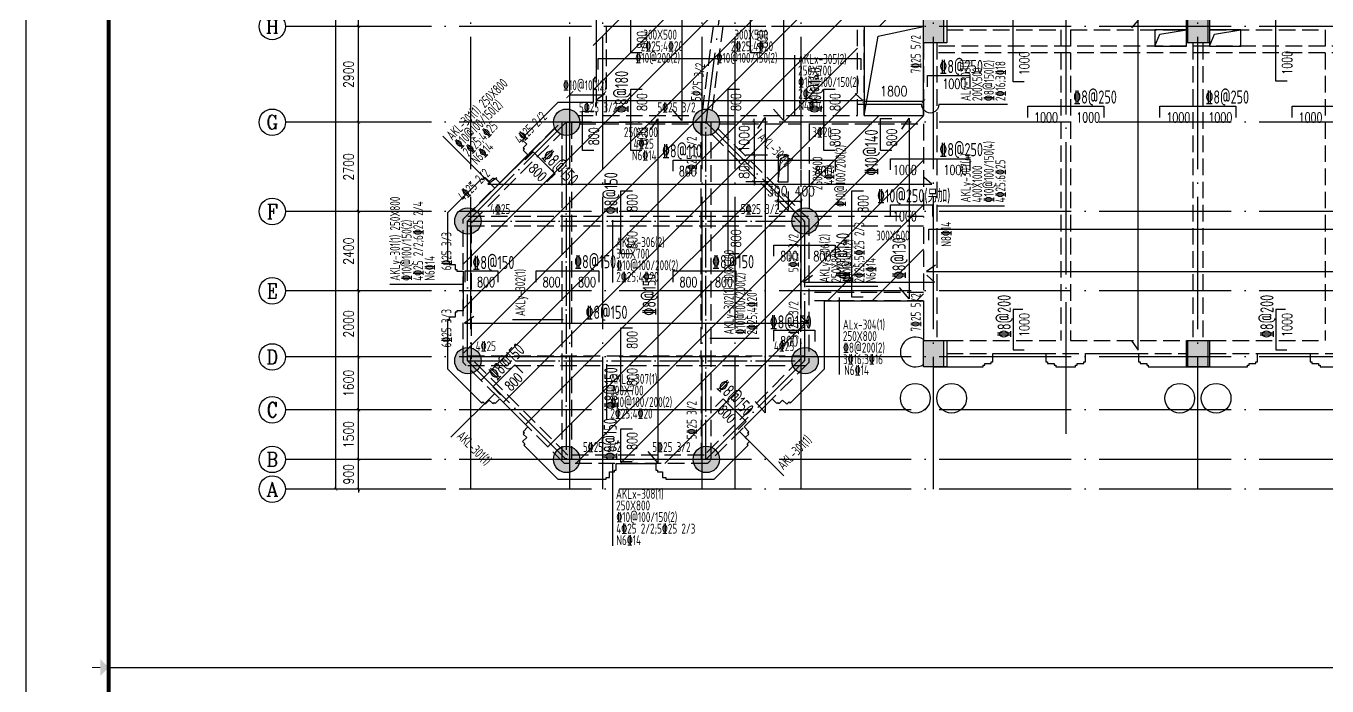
# Model space of a CAD drawing. Header units: millimetres. Extents: x 2998490 to 15040601, y 444546 to 7822218.
# Drawn here: x 14124817 to 14164175, y 7611355 to 7631320 of the extents above; entities that cross this region are included whole.
import ezdxf
from ezdxf.enums import TextEntityAlignment as Align

# ---------------------------------------------------------------- set-up
doc = ezdxf.new("R2010")
doc.units = ezdxf.units.MM
doc.header["$LTSCALE"] = 2000
doc.linetypes.add('DASH', pattern=[0.35, 0.25, -0.1])
doc.linetypes.add('DOTE', pattern=[2.42, 2, -0.2, 0.02, -0.2])
for name, color, linetype in [('3-AXIS', 3, 'Continuous'), ('3-AXIS_TEXT', 7, 'Continuous'), ('3-ban', 84, 'Continuous'), ('3-ban-hatch', 9, 'Continuous'), ('3-ban-rein', 1, 'Continuous'), ('3-ban-TEXT', 7, 'Continuous'), ('3-column-DOWN', 232, 'Continuous'), ('3-COLUMN-UP', 2, 'Continuous'), ('3-dote', 43, 'DOTE'), ('3-HATCH', 8, 'Continuous'), ('3-liang-rein-X', 54, 'Continuous'), ('3-liang-rein-Y', 130, 'Continuous'), ('3-liang-R截面-X', 50, 'Continuous'), ('3-liang-R截面-Y', 70, 'Continuous'), ('3-liang-s-1', 44, 'Continuous'), ('3-liang-xu', 120, 'DASH'), ('3-装饰线脚', 7, 'Continuous'), ('AXIS', 3, 'Continuous'), ('AXIS_TEXT', 7, 'Continuous'), ('DOTE', 9, 'DOTE'), ('图框', 7, 'Continuous')]:
    doc.layers.add(name, color=color, linetype=linetype)
doc.styles.add('_TCH_AXIS', font='COMPLEX', dxfattribs={"bigfont": 'GBCBIG'})
doc.styles.add('COMPLEX', font='COMPLEX')
doc.styles.add('DIM_FONT', font='SIMPLEX', dxfattribs={"width": 0.8, "bigfont": 'HZTXT'})
doc.styles.add('TJ1', font='tj-romans1.shx', dxfattribs={"width": 0.8, "bigfont": 'tj-hztxt1.shx'})
doc.styles.add('TSSD_Rein', font='Tssdeng.shx', dxfattribs={"width": 0.7, "bigfont": 'hztxt.shx'})
doc.dimstyles.new('DIMN100', dxfattribs={"dimtxt": 300, "dimasz": 100, "dimexe": 250, "dimexo": 300, "dimgap": 150, "dimtad": 1, "dimdec": 0, "dimzin": 0, "dimdsep": 46, "dimtxsty": 'DIM_FONT', "dimblk": 'ARCHTICK', "dimcen": 0.09, "dimclrt": 7, "dimazin": 2, "dimtfac": 1, "dimtdec": 0, "dimtix": 1, "dimtmove": 2, "dimatfit": 3, "dimldrblk": 'ARCHTICK', "dimfxl": 0, "dimtolj": 1, "dimtzin": 0, "dimarcsym": 0})

# ---------------------------------------------------------------- blocks, each defined once
blk = doc.blocks.new('TJAD_TK_A0')
at = {"layer": '图框'}
blk.add_line((973, -441.7), (973, 399.3), dxfattribs=at)
at = {"layer": '图框', "const_width": 1.2}
blk.add_lwpolyline([(2152, -431.7), (2152, 389.3), (998, 389.3), (998, -431.7)], close=True, dxfattribs=at)
at = {"layer": '图框', "const_width": 0.3}
blk.add_lwpolyline([(995.5, -21.2), (993, -21.2)], dxfattribs=at)
at = {"layer": '图框'}
blk.add_solid([(995.5, -23.7), (995.5, -18.7), (998, -21.2)], dxfattribs=at)
blk = doc.blocks.new('_ArchTick')
at = {"color": 0, "linetype": 'ByBlock', "const_width": 0.15}
blk.add_lwpolyline([(-0.5, -0.5), (0.5, 0.5)], dxfattribs=at)
blk = doc.blocks.new('*D428')
at = {"layer": 'AXIS', "color": 0, "lineweight": -2}
for p, q in [((14136576, 7618209), (14134625, 7618209)), ((14134875, 7618209), (14134875, 7618309)), ((14134875, 7617309), (14134875, 7618209)), ((14136576, 7617309), (14134625, 7617309)), ((14134875, 7617309), (14134875, 7617209))]:
    blk.add_line(p, q, dxfattribs=at)
at = {"layer": 'Defpoints', "color": 0}
for p in [(14134875, 7618209), (14136876, 7618209), (14136876, 7617309)]:
    blk.add_point(p, dxfattribs=at)
at = {"layer": 'AXIS', "color": 0, "lineweight": -2, "xscale": 100, "yscale": 100, "zscale": 100}
for p, rotation in [((14134875, 7618209), 270), ((14134875, 7617309), 90)]:
    blk.add_blockref('_ArchTick', p, dxfattribs=dict(at, rotation=rotation))
at = {"layer": 'AXIS', "color": 7, "insert": (14134575, 7617759), "char_height": 300, "attachment_point": 5, "rotation": 90, "style": 'DIM_FONT'}
blk.add_mtext('\\A1;900', dxfattribs=at)
blk = doc.blocks.new('*D429')
at = {"layer": 'AXIS', "color": 0, "lineweight": -2}
for p, q in [((14136576, 7619709), (14134625, 7619709)), ((14134875, 7618209), (14134875, 7619709)), ((14136576, 7618209), (14134625, 7618209))]:
    blk.add_line(p, q, dxfattribs=at)
at = {"layer": 'Defpoints', "color": 0}
for p in [(14134875, 7619709), (14136876, 7619709), (14136876, 7618209)]:
    blk.add_point(p, dxfattribs=at)
at = {"layer": 'AXIS', "color": 0, "lineweight": -2, "xscale": 100, "yscale": 100, "zscale": 100}
for p, rotation in [((14134875, 7619709), 90), ((14134875, 7618209), 270)]:
    blk.add_blockref('_ArchTick', p, dxfattribs=dict(at, rotation=rotation))
at = {"layer": 'AXIS', "color": 7, "insert": (14134575, 7618959), "char_height": 300, "attachment_point": 5, "rotation": 90, "style": 'DIM_FONT'}
blk.add_mtext('\\A1;1500', dxfattribs=at)
blk = doc.blocks.new('*D430')
at = {"layer": 'AXIS', "color": 0, "lineweight": -2}
for p, q in [((14136576, 7621309), (14134625, 7621309)), ((14134875, 7619709), (14134875, 7621309)), ((14136576, 7619709), (14134625, 7619709))]:
    blk.add_line(p, q, dxfattribs=at)
at = {"layer": 'Defpoints', "color": 0}
for p in [(14134875, 7621309), (14136876, 7621309), (14136876, 7619709)]:
    blk.add_point(p, dxfattribs=at)
at = {"layer": 'AXIS', "color": 0, "lineweight": -2, "xscale": 100, "yscale": 100, "zscale": 100}
for p, rotation in [((14134875, 7621309), 90), ((14134875, 7619709), 270)]:
    blk.add_blockref('_ArchTick', p, dxfattribs=dict(at, rotation=rotation))
at = {"layer": 'AXIS', "color": 7, "insert": (14134575, 7620509), "char_height": 300, "attachment_point": 5, "rotation": 90, "style": 'DIM_FONT'}
blk.add_mtext('\\A1;1600', dxfattribs=at)
blk = doc.blocks.new('*D431')
at = {"layer": 'AXIS', "color": 0, "lineweight": -2}
for p, q in [((14136576, 7623309), (14134625, 7623309)), ((14134875, 7621309), (14134875, 7623309)), ((14136576, 7621309), (14134625, 7621309))]:
    blk.add_line(p, q, dxfattribs=at)
at = {"layer": 'Defpoints', "color": 0}
for p in [(14134875, 7623309), (14136876, 7623309), (14136876, 7621309)]:
    blk.add_point(p, dxfattribs=at)
at = {"layer": 'AXIS', "color": 0, "lineweight": -2, "xscale": 100, "yscale": 100, "zscale": 100}
for p, rotation in [((14134875, 7623309), 90), ((14134875, 7621309), 270)]:
    blk.add_blockref('_ArchTick', p, dxfattribs=dict(at, rotation=rotation))
at = {"layer": 'AXIS', "color": 7, "insert": (14134575, 7622309), "char_height": 300, "attachment_point": 5, "rotation": 90, "style": 'DIM_FONT'}
blk.add_mtext('\\A1;2000', dxfattribs=at)
blk = doc.blocks.new('*D432')
at = {"layer": 'AXIS', "color": 0, "lineweight": -2}
for p, q in [((14136576, 7625709), (14134625, 7625709)), ((14134875, 7623309), (14134875, 7625709)), ((14136576, 7623309), (14134625, 7623309))]:
    blk.add_line(p, q, dxfattribs=at)
at = {"layer": 'Defpoints', "color": 0}
for p in [(14134875, 7625709), (14136876, 7625709), (14136876, 7623309)]:
    blk.add_point(p, dxfattribs=at)
at = {"layer": 'AXIS', "color": 0, "lineweight": -2, "xscale": 100, "yscale": 100, "zscale": 100}
for p, rotation in [((14134875, 7625709), 90), ((14134875, 7623309), 270)]:
    blk.add_blockref('_ArchTick', p, dxfattribs=dict(at, rotation=rotation))
at = {"layer": 'AXIS', "color": 7, "insert": (14134575, 7624509), "char_height": 300, "attachment_point": 5, "rotation": 90, "style": 'DIM_FONT'}
blk.add_mtext('\\A1;2400', dxfattribs=at)
blk = doc.blocks.new('*D433')
at = {"layer": 'AXIS', "color": 0, "lineweight": -2}
for p, q in [((14136576, 7628409), (14134625, 7628409)), ((14134875, 7625709), (14134875, 7628409)), ((14136576, 7625709), (14134625, 7625709))]:
    blk.add_line(p, q, dxfattribs=at)
at = {"layer": 'Defpoints', "color": 0}
for p in [(14134875, 7628409), (14136876, 7628409), (14136876, 7625709)]:
    blk.add_point(p, dxfattribs=at)
at = {"layer": 'AXIS', "color": 0, "lineweight": -2, "xscale": 100, "yscale": 100, "zscale": 100}
for p, rotation in [((14134875, 7628409), 90), ((14134875, 7625709), 270)]:
    blk.add_blockref('_ArchTick', p, dxfattribs=dict(at, rotation=rotation))
at = {"layer": 'AXIS', "color": 7, "insert": (14134575, 7627059), "char_height": 300, "attachment_point": 5, "rotation": 90, "style": 'DIM_FONT'}
blk.add_mtext('\\A1;2700', dxfattribs=at)
blk = doc.blocks.new('*D434')
at = {"layer": 'AXIS', "color": 0, "lineweight": -2}
for p, q in [((14136576, 7631309), (14134625, 7631309)), ((14134875, 7628409), (14134875, 7631309)), ((14136576, 7628409), (14134625, 7628409))]:
    blk.add_line(p, q, dxfattribs=at)
at = {"layer": 'Defpoints', "color": 0}
for p in [(14134875, 7631309), (14136876, 7631309), (14136876, 7628409)]:
    blk.add_point(p, dxfattribs=at)
at = {"layer": 'AXIS', "color": 0, "lineweight": -2, "xscale": 100, "yscale": 100, "zscale": 100}
for p, rotation in [((14134875, 7631309), 90), ((14134875, 7628409), 270)]:
    blk.add_blockref('_ArchTick', p, dxfattribs=dict(at, rotation=rotation))
at = {"layer": 'AXIS', "color": 7, "insert": (14134575, 7629859), "char_height": 300, "attachment_point": 5, "rotation": 90, "style": 'DIM_FONT'}
blk.add_mtext('\\A1;2900', dxfattribs=at)
blk = doc.blocks.new('*D435')
at = {"layer": 'AXIS', "color": 0, "lineweight": -2}
for p, q in [((14136576, 7635309), (14134625, 7635309)), ((14134875, 7631309), (14134875, 7635309)), ((14136576, 7631309), (14134625, 7631309))]:
    blk.add_line(p, q, dxfattribs=at)
at = {"layer": 'Defpoints', "color": 0}
for p in [(14134875, 7635309), (14136876, 7635309), (14136876, 7631309)]:
    blk.add_point(p, dxfattribs=at)
at = {"layer": 'AXIS', "color": 0, "lineweight": -2, "xscale": 100, "yscale": 100, "zscale": 100}
for p, rotation in [((14134875, 7635309), 90), ((14134875, 7631309), 270)]:
    blk.add_blockref('_ArchTick', p, dxfattribs=dict(at, rotation=rotation))
at = {"layer": 'AXIS', "color": 7, "insert": (14134575, 7633309), "char_height": 300, "attachment_point": 5, "rotation": 90, "style": 'DIM_FONT'}
blk.add_mtext('\\A1;4000', dxfattribs=at)
blk = doc.blocks.new('*D436')
at = {"layer": 'AXIS', "color": 0, "lineweight": -2}
for p, q in [((14137488, 7645309), (14133937, 7645309)), ((14134187, 7617309), (14134187, 7645309)), ((14137488, 7617309), (14133937, 7617309))]:
    blk.add_line(p, q, dxfattribs=at)
at = {"layer": 'Defpoints', "color": 0}
for p in [(14134187, 7645309), (14137788, 7645309), (14137788, 7617309)]:
    blk.add_point(p, dxfattribs=at)
at = {"layer": 'AXIS', "color": 0, "lineweight": -2, "xscale": 100, "yscale": 100, "zscale": 100}
for p, rotation in [((14134187, 7645309), 90), ((14134187, 7617309), 270)]:
    blk.add_blockref('_ArchTick', p, dxfattribs=dict(at, rotation=rotation))
at = {"layer": 'AXIS', "color": 7, "insert": (14133887, 7633306), "char_height": 300, "attachment_point": 5, "rotation": 90, "style": 'DIM_FONT'}
blk.add_mtext('\\A1;28000', dxfattribs=at)
blk = doc.blocks.new('_AXISO')
blk.add_circle((0, 0), 0.5)
at = {"layer": '3-AXIS_TEXT', "style": 'COMPLEX', "width": 1.041667}
blk.add_attdef('A', text='', height=0.56, dxfattribs=at).set_placement((-0.25, -0.28), (0.25, -0.28), align=Align.FIT)
blk = doc.blocks.new('*D993')
at = {"layer": '3-ban', "color": 0, "lineweight": -2}
for p, q in [((14147570, 7626022), (14147470, 7626022)), ((14147570, 7626309), (14147570, 7625772)), ((14147570, 7626022), (14147870, 7626022)), ((14147870, 7626309), (14147870, 7625772)), ((14147870, 7626022), (14147970, 7626022))]:
    blk.add_line(p, q, dxfattribs=at)
at = {"layer": 'Defpoints', "color": 0}
for p in [(14147570, 7626609), (14147870, 7626609), (14147870, 7626022)]:
    blk.add_point(p, dxfattribs=at)
at = {"layer": '3-ban', "color": 0, "lineweight": -2, "xscale": 100, "yscale": 100, "zscale": 100}
blk.add_blockref('_ArchTick', (14147570, 7626022), dxfattribs=at)
at = {"layer": '3-ban', "color": 0, "lineweight": -2, "xscale": 100, "yscale": 100, "zscale": 100, "rotation": 180}
blk.add_blockref('_ArchTick', (14147870, 7626022), dxfattribs=at)
at = {"layer": '3-ban', "color": 7, "insert": (14147544, 7626322), "char_height": 300, "attachment_point": 5, "style": 'DIM_FONT'}
blk.add_mtext('\\A1;300', dxfattribs=at)
blk = doc.blocks.new('*D994')
at = {"layer": '3-ban', "color": 0, "lineweight": -2}
for p, q in [((14147870, 7626309), (14147870, 7625772)), ((14147870, 7626022), (14148270, 7626022)), ((14148270, 7626104), (14148270, 7625772))]:
    blk.add_line(p, q, dxfattribs=at)
at = {"layer": 'Defpoints', "color": 0}
for p in [(14147870, 7626609), (14148270, 7626404), (14148270, 7626022)]:
    blk.add_point(p, dxfattribs=at)
at = {"layer": '3-ban', "color": 0, "lineweight": -2, "xscale": 100, "yscale": 100, "zscale": 100, "rotation": 180}
blk.add_blockref('_ArchTick', (14147870, 7626022), dxfattribs=at)
at = {"layer": '3-ban', "color": 0, "lineweight": -2, "xscale": 100, "yscale": 100, "zscale": 100}
blk.add_blockref('_ArchTick', (14148270, 7626022), dxfattribs=at)
at = {"layer": '3-ban', "color": 7, "insert": (14148375, 7626322), "char_height": 300, "attachment_point": 5, "style": 'DIM_FONT'}
blk.add_mtext('\\A1;400', dxfattribs=at)
blk = doc.blocks.new('*D995')
at = {"layer": '3-ban', "color": 0, "lineweight": -2}
for p, q in [((14147247, 7628409), (14146593, 7628409)), ((14146843, 7628409), (14146843, 7628509)), ((14146843, 7628409), (14146843, 7627409)), ((14147247, 7627409), (14146593, 7627409)), ((14146843, 7627409), (14146843, 7627309))]:
    blk.add_line(p, q, dxfattribs=at)
at = {"layer": 'Defpoints', "color": 0}
for p in [(14147547, 7628409), (14146843, 7627409), (14147547, 7627409)]:
    blk.add_point(p, dxfattribs=at)
at = {"layer": '3-ban', "color": 0, "lineweight": -2, "xscale": 100, "yscale": 100, "zscale": 100}
for p, rotation in [((14146843, 7628409), 270), ((14146843, 7627409), 90)]:
    blk.add_blockref('_ArchTick', p, dxfattribs=dict(at, rotation=rotation))
at = {"layer": '3-ban', "color": 7, "insert": (14146543, 7627909), "char_height": 300, "attachment_point": 5, "rotation": 90, "style": 'DIM_FONT'}
blk.add_mtext('\\A1;1000', dxfattribs=at)
blk = doc.blocks.new('*D996')
at = {"layer": '3-ban', "color": 0, "lineweight": -2}
for p, q in [((14147247, 7627409), (14146593, 7627409)), ((14146843, 7627409), (14146843, 7627509)), ((14146843, 7627409), (14146843, 7626609)), ((14147270, 7626609), (14146593, 7626609)), ((14146843, 7626609), (14146843, 7626509))]:
    blk.add_line(p, q, dxfattribs=at)
at = {"layer": 'Defpoints', "color": 0}
for p in [(14147547, 7627409), (14146843, 7626609), (14147570, 7626609)]:
    blk.add_point(p, dxfattribs=at)
at = {"layer": '3-ban', "color": 0, "lineweight": -2, "xscale": 100, "yscale": 100, "zscale": 100}
for p, rotation in [((14146843, 7627409), 270), ((14146843, 7626609), 90)]:
    blk.add_blockref('_ArchTick', p, dxfattribs=dict(at, rotation=rotation))
at = {"layer": '3-ban', "color": 7, "insert": (14146543, 7627009), "char_height": 300, "attachment_point": 5, "rotation": 90, "style": 'DIM_FONT'}
blk.add_mtext('\\A1;800', dxfattribs=at)
blk = doc.blocks.new('*D1070')
at = {"layer": '3-liang-rein-X', "color": 0, "lineweight": -2}
for p, q in [((14141270, 7629220), (14141270, 7629743)), ((14142270, 7629220), (14142270, 7629743)), ((14141270, 7629243), (14142270, 7629243))]:
    blk.add_line(p, q, dxfattribs=at)
at = {"layer": 'Defpoints', "color": 0}
for p in [(14142270, 7629243), (14141270, 7628620), (14142270, 7628620)]:
    blk.add_point(p, dxfattribs=at)
at = {"layer": '3-liang-rein-X', "color": 0, "lineweight": -2, "xscale": 200, "yscale": 200, "zscale": 200, "rotation": 180}
blk.add_blockref('_ArchTick', (14141270, 7629243), dxfattribs=at)
at = {"layer": '3-liang-rein-X', "color": 0, "lineweight": -2, "xscale": 200, "yscale": 200, "zscale": 200}
blk.add_blockref('_ArchTick', (14142270, 7629243), dxfattribs=at)
blk = doc.blocks.new('*D1663')
at = {"layer": '3-ban', "color": 0, "lineweight": -2}
for p, q in [((14150170, 7629307), (14150170, 7628798)), ((14151970, 7629307), (14151970, 7628798)), ((14150170, 7629048), (14151970, 7629048))]:
    blk.add_line(p, q, dxfattribs=at)
at = {"layer": 'Defpoints', "color": 0}
for p in [(14150170, 7629607), (14151970, 7629607), (14151970, 7629048)]:
    blk.add_point(p, dxfattribs=at)
at = {"layer": '3-ban', "color": 0, "lineweight": -2, "xscale": 100, "yscale": 100, "zscale": 100, "rotation": 180}
blk.add_blockref('_ArchTick', (14150170, 7629048), dxfattribs=at)
at = {"layer": '3-ban', "color": 0, "lineweight": -2, "xscale": 100, "yscale": 100, "zscale": 100}
blk.add_blockref('_ArchTick', (14151970, 7629048), dxfattribs=at)
at = {"layer": '3-ban', "color": 7, "insert": (14151070, 7629348), "char_height": 300, "attachment_point": 5, "style": 'DIM_FONT'}
blk.add_mtext('\\A1;1800', dxfattribs=at)

msp = doc.modelspace()

# ---------------------------------------------------------------- hatches: boundary and pattern name
at = {"layer": '3-ban-hatch'}
h = msp.add_hatch(dxfattribs=at)
h.set_pattern_fill('ANSI31', color=8, scale=300, style=0)
h.set_pattern_definition([(45, (14.5, -44093.3), (-673.51921, 673.51921), [])])
h.paths.add_polyline_path([(14141970.3, 7635008.7), (14141970.3, 7628608.7), (14141381.5, 7628608.7), (14140876.7, 7628304.1), (14138273.2, 7625701.4), (14138044.1, 7625147.3), (14138044.1, 7621468.4), (14138274.4, 7620914.8), (14140876.5, 7618312.8), (14141430.6, 7618083.7), (14145109.9, 7618083.7), (14145663.9, 7618312.9), (14148265.6, 7620914.6), (14148495.3, 7621468.4), (14148495.3, 7623008.7), (14151970.3, 7623008.7), (14151970.3, 7628608.7), (14149970.3, 7628608.7), (14149970.3, 7631306.7), (14151970.3, 7631308.7), (14151970.3, 7631608.7), (14214820.3, 7631608.7), (14214820.3, 7635008.7)])
at = {"layer": '3-HATCH'}
for points in [[(14151970.3, 7631608.7), (14152570.3, 7631608.7), (14152570.3, 7630808.7), (14151970.3, 7630808.7)], [(14159970.3, 7631608.7), (14160570.3, 7631608.7), (14160570.3, 7630808.7), (14159970.3, 7630808.7)], [(14151970.3, 7621808.7), (14152570.3, 7621808.7), (14152570.3, 7621008.7), (14151970.3, 7621008.7)], [(14159970.3, 7621808.7), (14160570.3, 7621808.7), (14160570.3, 7621008.7), (14159970.3, 7621008.7)]]:
    msp.add_hatch(color=256, dxfattribs=at).paths.add_polyline_path(points)
h = msp.add_hatch(color=256, dxfattribs=at)
edge = h.paths.add_edge_path()
edge.add_arc((14141172.6, 7628408.7), 400, 0, 360)
h = msp.add_hatch(color=256, dxfattribs=at)
edge = h.paths.add_edge_path()
edge.add_arc((14145397.5, 7628408.7), 400, 0, 360)
h = msp.add_hatch(color=256, dxfattribs=at)
edge = h.paths.add_edge_path()
edge.add_arc((14138185.1, 7625421.2), 400, 0, 360)
h = msp.add_hatch(color=256, dxfattribs=at)
edge = h.paths.add_edge_path()
edge.add_arc((14148385.1, 7625421.2), 400, 0, 360)
h = msp.add_hatch(color=256, dxfattribs=at)
edge = h.paths.add_edge_path()
edge.add_arc((14138185.1, 7621196.2), 400, 0, 360)
h = msp.add_hatch(color=256, dxfattribs=at)
edge = h.paths.add_edge_path()
edge.add_arc((14148385.1, 7621196.2), 400, 0, 360)
h = msp.add_hatch(color=256, dxfattribs=at)
edge = h.paths.add_edge_path()
edge.add_arc((14141172.6, 7618208.7), 400, 0, 360)
h = msp.add_hatch(color=256, dxfattribs=at)
edge = h.paths.add_edge_path()
edge.add_arc((14145397.5, 7618208.7), 400, 0, 360)

# ---------------------------------------------------------------- linework, layer by layer
at = {"layer": '3-AXIS', "color": 15, "linetype": 'DOTE'}
for p, q in [((14138270.3, 7617308.7), (14138270.3, 7647240.9)), ((14141269.9, 7617308.7), (14141269.9, 7647240.9)), ((14142270.3, 7617308.7), (14142270.3, 7647240.9)), ((14145270.8, 7617308.7), (14145270.8, 7647240.9)), ((14146270.3, 7617308.7), (14146270.3, 7647240.9)), ((14148270.3, 7617308.7), (14148270.3, 7647240.9)), ((14152270.3, 7617308.7), (14152270.3, 7647240.9)), ((14160270.3, 7617308.7), (14160270.3, 7647240.9)), ((14146270.3, 7635308.7), (14145382.3, 7628408.1)), ((14214520.3, 7631308.7), (14134833, 7631308.7)), ((14214520.3, 7628408.7), (14134833, 7628408.7)), ((14214520.3, 7625708.7), (14134833, 7625708.7)), ((14214520.3, 7623308.7), (14134833, 7623308.7)), ((14214520.3, 7621308.7), (14134833, 7621308.7)), ((14214520.3, 7619708.7), (14134833, 7619708.7)), ((14214520.3, 7618208.7), (14134833, 7618208.7)), ((14214520.3, 7617308.7), (14134833, 7617308.7))]:
    msp.add_line(p, q, dxfattribs=at)
at = {"layer": '3-ban-rein'}
for points in [[(14143450.9, 7630508.7), (14143112.9, 7630508.7), (14143112.9, 7635269.1), (14143458.9, 7635269.1)], [(14144439.9, 7634937.1), (14144657.9, 7635262.7), (14144657.9, 7628458.7), (14144360.4, 7628800.8)], [(14147068.5, 7630508.7), (14146730.6, 7630508.7), (14146730.6, 7635269.1), (14147076.6, 7635269.1)], [(14147510.5, 7634937.1), (14147728.5, 7635262.7), (14147728.5, 7628458.7), (14147431, 7628800.8)], [(14155017.8, 7629633), (14154679.8, 7629633), (14154679.8, 7632608.7), (14155025.8, 7632608.7)], [(14162967.8, 7629650.4), (14162629.8, 7629650.4), (14162629.8, 7632608.7), (14162975.8, 7632608.7)], [(14158271.2, 7621784.4), (14158464.6, 7621510.8), (14158464.6, 7631499), (14158261.6, 7631269.6)], [(14142126.5, 7630003.9), (14142126.5, 7630341.9), (14150075.8, 7630341.9), (14150075.8, 7629995.8)], [(14152089.4, 7629481.4), (14152089.4, 7629819.3), (14153370.3, 7629819.3), (14153370.3, 7629473.3)], [(14142332.3, 7629264.5), (14142058.6, 7629071.1), (14150130.7, 7629071.1), (14149901.4, 7629274.2)], [(14143450.9, 7627558.7), (14143112.9, 7627558.7), (14143112.9, 7629408.7), (14143458.9, 7629408.7)], [(14146393.7, 7624431.7), (14146055.7, 7624431.7), (14146055.7, 7629408.7), (14146401.8, 7629408.7)], [(14149291.8, 7627558.7), (14148953.8, 7627558.7), (14148953.8, 7629408.7), (14149299.8, 7629408.7)], [(14141993.2, 7627558.7), (14141655.2, 7627558.7), (14141655.2, 7628740.5), (14142001.3, 7628740.5)], [(14155120.3, 7628556.1), (14155120.3, 7628894), (14157420.3, 7628894), (14157420.3, 7628548)], [(14159120.3, 7628556.1), (14159120.3, 7628894), (14161420.3, 7628894), (14161420.3, 7628548)], [(14163120.3, 7628556.1), (14163120.3, 7628894), (14165420.3, 7628894), (14165420.3, 7628548)], [(14143713.4, 7628183.1), (14143931.4, 7628508.6), (14143931.4, 7618108.7), (14143633.9, 7618450.8)], [(14146959.5, 7628223.4), (14147177.5, 7628549), (14147177.5, 7619617.2), (14146880, 7619959.3)], [(14151006.4, 7627558.7), (14150668.5, 7627558.7), (14150668.5, 7628524.7), (14151014.5, 7628524.7)], [(14151317.7, 7628203.2), (14151535.7, 7628528.8), (14151535.7, 7623071.1), (14151238.2, 7623413.2)], [(14139919.4, 7627272.4), (14140158.3, 7627511.4), (14140821.5, 7626848.3), (14140576.8, 7626603.6)], [(14144390.6, 7626927.2), (14144390.6, 7627265.1), (14149295.3, 7627265.1), (14149295.3, 7626919.1)], [(14150970.3, 7626966), (14150970.3, 7627304), (14153370.3, 7627304), (14153370.3, 7626958)], [(14139060.9, 7626725.8), (14138787.2, 7626532.4), (14152219.6, 7626532.4), (14151990.2, 7626735.5)], [(14143153.9, 7624431.7), (14142815.9, 7624431.7), (14142815.9, 7626331.7), (14143161.9, 7626331.7)], [(14150142.7, 7623121), (14149804.7, 7623121), (14149804.7, 7626331.7), (14150150.8, 7626331.7)], [(14150970.3, 7625569.9), (14150970.3, 7625907.9), (14152238, 7625907.9), (14152238, 7625561.9)], [(14152126.5, 7624840.1), (14152126.5, 7625178.1), (14214717.6, 7625178.1), (14214717.6, 7624832.1)], [(14147445.3, 7624356), (14147445.3, 7624694), (14149295.4, 7624694), (14149295.4, 7624348)], [(14152332.3, 7624083.4), (14152058.6, 7623890), (14214719.7, 7623890), (14214490.4, 7624093.1)], [(14138099.3, 7623575.9), (14138099.3, 7623913.9), (14139094.1, 7623913.9), (14139094.1, 7623567.9)], [(14140250, 7623575.9), (14140250, 7623913.9), (14142150, 7623913.9), (14142150, 7623567.9)], [(14144390.6, 7623575.9), (14144390.6, 7623913.9), (14146290.6, 7623913.9), (14146290.6, 7623567.9)], [(14148609.9, 7623768.9), (14148336.3, 7623575.4), (14152296.9, 7623575.4), (14152067.6, 7623778.5)], [(14138359.8, 7622527.7), (14138086.1, 7622334.3), (14148484.4, 7622334.3), (14148255.1, 7622537.4)], [(14154971.9, 7622746.2), (14154679.8, 7622746.2), (14154679.8, 7621520.2), (14155009.1, 7621520.2)], [(14162921.9, 7622746.2), (14162629.8, 7622746.2), (14162629.8, 7621520.2), (14162959.1, 7621520.2)], [(14143153.9, 7620285.7), (14142815.9, 7620285.7), (14142815.9, 7622185.7), (14143161.9, 7622185.7)], [(14147445.3, 7621782), (14147445.3, 7622120), (14148682.7, 7622120), (14148682.7, 7621774)], [(14139174.5, 7620164.9), (14138935.6, 7620403.9), (14139602.9, 7621071.2), (14139847.6, 7620826.5)], [(14145672.6, 7619807.7), (14145911.6, 7620046.7), (14146603.2, 7619355), (14146358.5, 7619110.4)], [(14143153.9, 7618133.8), (14142815.9, 7618133.8), (14142815.9, 7619133.8), (14143161.9, 7619133.8)]]:
    msp.add_lwpolyline(points, dxfattribs=at)
at = {"layer": '3-column-DOWN'}
for points in [[(14151970.3, 7631608.7), (14152670.3, 7631608.7), (14152670.3, 7630808.7), (14151970.3, 7630808.7)], [(14159920.3, 7631608.7), (14160620.3, 7631608.7), (14160620.3, 7630808.7), (14159920.3, 7630808.7)], [(14151970.3, 7621808.7), (14152670.3, 7621808.7), (14152670.3, 7621008.7), (14151970.3, 7621008.7)], [(14159920.3, 7621808.7), (14160620.3, 7621808.7), (14160620.3, 7621008.7), (14159920.3, 7621008.7)]]:
    msp.add_lwpolyline(points, close=True, dxfattribs=at)
at = {"layer": '3-COLUMN-UP'}
for points in [[(14151970.3, 7631608.7), (14152570.3, 7631608.7), (14152570.3, 7630808.7), (14151970.3, 7630808.7)], [(14159970.3, 7631608.7), (14160570.3, 7631608.7), (14160570.3, 7630808.7), (14159970.3, 7630808.7)], [(14151970.3, 7621808.7), (14152570.3, 7621808.7), (14152570.3, 7621008.7), (14151970.3, 7621008.7)], [(14159970.3, 7621808.7), (14160570.3, 7621808.7), (14160570.3, 7621008.7), (14159970.3, 7621008.7)]]:
    msp.add_lwpolyline(points, close=True, dxfattribs=at)
for centre in [(14141172.6, 7628408.7), (14145397.5, 7628408.7), (14138185.1, 7625421.2), (14148385.1, 7625421.2), (14138185.1, 7621196.2), (14148385.1, 7621196.2), (14141172.6, 7618208.7), (14145397.5, 7618208.7)]:
    msp.add_circle(centre, 400, dxfattribs=at)
at = {"layer": '3-dote'}
msp.add_line((14156270.3, 7647165.1), (14156270.3, 7618983.5), dxfattribs=at)
at = {"layer": '3-liang-R截面-X'}
for p, q in [((14148067.2, 7630441.7), (14148067.2, 7628608.7)), ((14142561.9, 7625450.6), (14142561.9, 7623562.1)), ((14149421, 7623107.4), (14149421, 7620774.6)), ((14142381, 7621085.7), (14142381, 7619424.3)), ((14142561.9, 7618083.7), (14142561.9, 7615590.1))]:
    msp.add_line(p, q, dxfattribs=at)
at = {"layer": '3-liang-R截面-Y'}
for p, q in [((14137422.4, 7627989.4), (14138999.2, 7626412.6)), ((14147074.4, 7628212.2), (14146422.3, 7627560.1)), ((14152384.8, 7625878.1), (14154415.5, 7625878.1)), ((14135820.1, 7623510), (14138050, 7623510)), ((14148404.3, 7623452.2), (14150591.9, 7623452.2)), ((14139534.6, 7622440.1), (14141064.5, 7622440.1)), ((14145505.2, 7621879.6), (14146998.3, 7621879.6)), ((14138996.9, 7620206.8), (14137667.6, 7618877.5)), ((14146409.5, 7619043.9), (14147738.8, 7617714.6))]:
    msp.add_line(p, q, dxfattribs=at)
msp.add_lwpolyline([(14154510.8, 7628945.3), (14152431, 7628945.3, -1), (14151917.4, 7628945.3), (14149984.8, 7628945.3)], format="xyb", dxfattribs=at)
at = {"layer": '3-liang-s-1'}
for points in [[(14142070.3, 7633858.7), (14142070.3, 7629758.7), (14142020.3, 7629758.7), (14142020.3, 7629708.7), (14141970.3, 7629708.7), (14141970.3, 7629008.7)], [(14150170.3, 7628608.7), (14150597.8, 7631014.7), (14151970.3, 7631306.7)], [(14158970.3, 7630708.7), (14159120.3, 7631075.3), (14159920.3, 7631208.7)], [(14160620.3, 7630708.7), (14160770.3, 7631075.3), (14161570.3, 7631208.7)], [(14141970.3, 7629008.7), (14140909.5, 7629008.7), (14139876.4, 7627975.6), (14139911.8, 7627940.2), (14139841.1, 7627869.5), (14139964.8, 7627745.8), (14139858.7, 7627639.7), (14139894.1, 7627604.4), (14139858.7, 7627569), (14140000.2, 7627427.6), (14139151.6, 7626579.1), (14139010.2, 7626720.5), (14138974.9, 7626685.1), (14138939.5, 7626720.5), (14138833.4, 7626614.4), (14138709.7, 7626738.2), (14138639, 7626667.4), (14138603.6, 7626702.8), (14137570.5, 7625669.7), (14137570.5, 7624208.7), (14137620.5, 7624208.7), (14137620.5, 7624108.7), (14137795.5, 7624108.7), (14137795.5, 7623958.7), (14137845.5, 7623958.7), (14137845.5, 7623908.7), (14138045.5, 7623908.7), (14138045.5, 7622708.7), (14137845.5, 7622708.7), (14137845.5, 7622658.7), (14137795.5, 7622658.7), (14137795.5, 7622508.7), (14137620.5, 7622508.7), (14137620.5, 7622408.7), (14137570.5, 7622408.7), (14137570.5, 7620947.7), (14138603.6, 7619914.6), (14138639, 7619949.9), (14138709.7, 7619879.2), (14138833.4, 7620003), (14138939.5, 7619896.9), (14138974.9, 7619932.3), (14139010.2, 7619896.9), (14139151.6, 7620038.3), (14140000.2, 7619189.8), (14139858.7, 7619048.4), (14139894.1, 7619013), (14139858.7, 7618977.7), (14139964.8, 7618871.6), (14139841.1, 7618747.9), (14139911.8, 7618677.1), (14139876.4, 7618641.8), (14140909.5, 7617608.7), (14142370.5, 7617608.7), (14142370.5, 7617658.7), (14142470.5, 7617658.7), (14142470.5, 7617833.7), (14142620.5, 7617833.7), (14142620.5, 7617883.7), (14142670.5, 7617883.7), (14142670.5, 7618083.7), (14143870.5, 7618083.7), (14143870.5, 7617883.7), (14143920.5, 7617883.7), (14143920.5, 7617833.7), (14144070.5, 7617833.7), (14144070.5, 7617658.7), (14144170.5, 7617658.7), (14144170.5, 7617608.7), (14145631.5, 7617608.7), (14146664.6, 7618641.8), (14146629.3, 7618677.1), (14146700, 7618747.9), (14146576.3, 7618871.6), (14146682.3, 7618977.7), (14146647, 7619013), (14146682.3, 7619048.4), (14146540.9, 7619189.8), (14147389.4, 7620038.3), (14147530.8, 7619896.9), (14147566.2, 7619932.3), (14147601.6, 7619896.9), (14147707.6, 7620003), (14147831.4, 7619879.2), (14147902.1, 7619949.9), (14147937.4, 7619914.6), (14148970.5, 7620947.7), (14148970.5, 7623008.7), (14151970.3, 7623008.7), (14151970.3, 7621808.7)], [(14147570.3, 7626608.7), (14147653.6, 7627311), (14147870.3, 7627408.7)], [(14152270.3, 7621008.7), (14153770.3, 7621008.7), (14153770.3, 7621058.7), (14153820.3, 7621058.7), (14153820.3, 7621108.7), (14154020.3, 7621108.7), (14154020.3, 7621158.7), (14154070.3, 7621158.7), (14154070.3, 7621408.7), (14155670.3, 7621408.7), (14155670.3, 7621158.7), (14155720.3, 7621158.7), (14155720.3, 7621108.7), (14155920.3, 7621108.7), (14155920.3, 7621058.7), (14155970.3, 7621058.7), (14155970.3, 7621008.7), (14156570.3, 7621008.7), (14156570.3, 7621058.7), (14156620.3, 7621058.7), (14156620.3, 7621108.7), (14156820.3, 7621108.7), (14156820.3, 7621158.7), (14156870.3, 7621158.7), (14156870.3, 7621408.7), (14158470.3, 7621408.7), (14158470.3, 7621158.7), (14158520.3, 7621158.7), (14158520.3, 7621108.7), (14158720.3, 7621108.4), (14158720.3, 7621058.7), (14158770.3, 7621058.7), (14158770.3, 7621008.7), (14160270.3, 7621008.7)], [(14160270.3, 7621008.7), (14161770.3, 7621008.7), (14161770.3, 7621058.7), (14161820.3, 7621058.7), (14161820.3, 7621108.7), (14162020.3, 7621108.7), (14162020.3, 7621158.7), (14162070.3, 7621158.7), (14162070.3, 7621408.7), (14163670.3, 7621408.7), (14163670.3, 7621158.7), (14163720.3, 7621158.7), (14163720.3, 7621108.7), (14163920.3, 7621108.7), (14163920.3, 7621058.7), (14163970.3, 7621058.7), (14163970.3, 7621008.7), (14164570.3, 7621008.7)]]:
    msp.add_lwpolyline(points, dxfattribs=at)
for points in [[(14150170.3, 7628608.7), (14151970.3, 7628608.7), (14151970.3, 7631308.7), (14150170.3, 7631308.7)], [(14158970.3, 7630708.7), (14159920.3, 7630708.7), (14159920.3, 7631208.7), (14158970.3, 7631208.7)], [(14160620.3, 7630708.7), (14161570.3, 7630708.7), (14161570.3, 7631208.7), (14160620.3, 7631208.7)], [(14147570.3, 7626608.7), (14147870.3, 7626608.7), (14147870.3, 7627408.7), (14147570.3, 7627408.7)]]:
    msp.add_lwpolyline(points, close=True, dxfattribs=at)
at = {"layer": '3-liang-xu'}
for p, q in [((14142070.3, 7635008.7), (14142070.3, 7628608.7)), ((14145602, 7631308.7), (14142270.3, 7631308.7)), ((14142370.3, 7631308.7), (14142370.3, 7628608.7)), ((14145602, 7631308.7), (14145281, 7628795)), ((14145578.5, 7628756.6), (14145904.4, 7631308.7)), ((14149970.3, 7631308.7), (14145904.4, 7631308.7)), ((14149970.3, 7628608.7), (14149970.3, 7631308.7)), ((14151970.3, 7631308.7), (14150170.3, 7631308.7)), ((14150170.3, 7628608.7), (14150170.3, 7631308.7)), ((14152670.3, 7631208.7), (14156120.3, 7631208.7)), ((14156120.3, 7631208.7), (14156120.3, 7621808.7)), ((14156420.3, 7631208.7), (14159920.3, 7631208.7)), ((14156420.3, 7631208.7), (14156420.3, 7621808.7)), ((14160620.3, 7631208.7), (14164120.3, 7631208.7)), ((14164120.3, 7631208.7), (14164120.3, 7621808.7)), ((14151970.3, 7630808.7), (14151970.3, 7628608.7)), ((14152370.3, 7630808.7), (14152370.3, 7621808.7)), ((14214520.3, 7630708.7), (14152370.3, 7630708.7)), ((14160120.3, 7630808.7), (14160120.3, 7621808.7)), ((14160420.3, 7630808.7), (14160420.3, 7621808.7)), ((14214520.3, 7630508.7), (14152370.3, 7630508.7)), ((14141022.6, 7628408.7), (14141022.6, 7618208.7)), ((14141322.6, 7628408.7), (14141322.6, 7618208.7)), ((14141504.2, 7628608.7), (14141970.3, 7628608.7)), ((14141554.7, 7628358.7), (14144985.3, 7628358.7)), ((14142270.3, 7628608.7), (14145036.2, 7628608.7)), ((14145247.5, 7618208.7), (14145246.8, 7628408)), ((14145547.5, 7618208.7), (14145546.8, 7628408.1)), ((14145728.3, 7628608.7), (14149970.3, 7628608.7)), ((14145779.2, 7628358.7), (14148245.3, 7628358.7)), ((14148260.1, 7628358.7), (14148260.1, 7625800)), ((14148495.3, 7628358.7), (14151970.3, 7628358.7)), ((14148510.1, 7628358.7), (14148510.1, 7625800)), ((14150170.3, 7628608.7), (14151970.3, 7628608.7)), ((14151970.3, 7628358.7), (14151970.3, 7625531.7)), ((14138185.1, 7625571.2), (14151970.3, 7625571.2)), ((14138185.1, 7625271.2), (14151970.3, 7625271.2)), ((14151970.3, 7625231.7), (14151970.3, 7623258.7)), ((14151970.3, 7623258.7), (14148495.3, 7623258.7)), ((14151970.3, 7623008.7), (14148495.3, 7623008.7)), ((14151970.3, 7623008.7), (14151970.3, 7621808.7)), ((14152670.3, 7621808.7), (14156120.3, 7621808.7)), ((14156420.3, 7621808.7), (14159920.3, 7621808.7)), ((14160620.3, 7621808.7), (14164120.3, 7621808.7)), ((14138185.1, 7621346.2), (14148385.1, 7621346.2)), ((14152670.3, 7621408.7), (14159920.3, 7621408.7)), ((14160620.3, 7621408.7), (14167920.3, 7621408.7)), ((14138185.1, 7621046.2), (14148385.1, 7621046.2))]:
    msp.add_line(p, q, dxfattribs=at)
for points in [[(14145740.1, 7628228.4), (14148495.5, 7625473), (14148495.5, 7621144.4), (14145434.8, 7618083.7), (14141106.3, 7618083.7), (14138045.5, 7621144.4), (14138045.5, 7625473), (14140801, 7628228.4)], [(14145563.3, 7628051.6), (14148245.5, 7625369.4), (14148245.5, 7621248), (14145331.2, 7618333.7), (14141209.8, 7618333.7), (14138295.5, 7621248), (14138295.5, 7625369.4), (14140977.8, 7628051.6)]]:
    msp.add_lwpolyline(points, dxfattribs=at)
at = {"layer": '3-装饰线脚'}
for centre in [(14151720.3, 7620058.7), (14152820.3, 7620058.7), (14159720.3, 7620058.7), (14160820.3, 7620058.7)]:
    msp.add_circle(centre, 450, dxfattribs=at)
msp.add_arc((14151720.3, 7621458.7), 450, 56.25101, 303.74899, dxfattribs=at)
at = {"layer": 'AXIS'}
for p, q in [((14136943.3, 7631308.7), (14132667.5, 7631308.7)), ((14136943.3, 7628409.1), (14132667.5, 7628409.1)), ((14136943.3, 7625708.7), (14132667.5, 7625708.7)), ((14136943.3, 7623308.7), (14132667.5, 7623308.7)), ((14136943.3, 7621308.7), (14132667.5, 7621308.7)), ((14136943.3, 7619708.7), (14132667.5, 7619708.7)), ((14136943.3, 7618208.7), (14132667.5, 7618208.7)), ((14136943.3, 7617308.7), (14132667.5, 7617308.7))]:
    msp.add_line(p, q, dxfattribs=at)
at = {"layer": 'DOTE', "ltscale": 0.3}
for p, q in [((14141158, 7628408.7), (14141158, 7618208.7)), ((14145383, 7618208.7), (14145382.3, 7628408.1)), ((14138170.5, 7625421.2), (14148370.5, 7625421.2)), ((14138170.5, 7621196.2), (14148370.5, 7621196.2))]:
    msp.add_line(p, q, dxfattribs=at)
at = {"layer": 'DOTE', "ltscale": 0.5}
msp.add_lwpolyline([(14148370.5, 7625421.2), (14148370.5, 7621196.2), (14145383, 7618208.7), (14141158, 7618208.7), (14138170.5, 7621196.2), (14138170.5, 7625421.2), (14141158, 7628408.7), (14145383, 7628408.7)], close=True, dxfattribs=at)
at = {"layer": '图框'}
msp.add_line((14127317.1, 7611913.6), (14234717.1, 7611913.6), dxfattribs=at)

# ---------------------------------------------------------------- block references
at = {"layer": 'AXIS'}
ref = msp.add_blockref('_AXISO', (14132267.5, 7631306.7), dxfattribs=dict(at, xscale=800, yscale=800, zscale=800))
ref.add_attrib('A', 'H', dxfattribs={"layer": 'AXIS_TEXT', "height": 405.5, "style": '_TCH_AXIS'}).set_placement((14132074.4, 7631103.9), (14132460.6, 7631103.9), align=Align.FIT)
ref = msp.add_blockref('_AXISO', (14132267.5, 7628409.1), dxfattribs=dict(at, xscale=800, yscale=800, zscale=800))
ref.add_attrib('A', 'G', dxfattribs={"layer": 'AXIS_TEXT', "height": 425.2, "style": '_TCH_AXIS'}).set_placement((14132085.3, 7628196.5), (14132449.7, 7628196.5), align=Align.FIT)
ref = msp.add_blockref('_AXISO', (14132267.5, 7625708.7), dxfattribs=dict(at, xscale=800, yscale=800, zscale=800))
ref.add_attrib('A', 'F', dxfattribs={"layer": 'AXIS_TEXT', "height": 445.4, "style": '_TCH_AXIS'}).set_placement((14132097.8, 7625486), (14132437.2, 7625486), align=Align.FIT)
ref = msp.add_blockref('_AXISO', (14132267.5, 7623308.7), dxfattribs=dict(at, xscale=800, yscale=800, zscale=800))
ref.add_attrib('A', 'E', dxfattribs={"layer": 'AXIS_TEXT', "height": 445.4, "style": '_TCH_AXIS'}).set_placement((14132097.8, 7623086), (14132437.2, 7623086), align=Align.FIT)
ref = msp.add_blockref('_AXISO', (14132267.5, 7621308.7), dxfattribs=dict(at, xscale=800, yscale=800, zscale=800))
ref.add_attrib('A', 'D', dxfattribs={"layer": 'AXIS_TEXT', "height": 435.3, "style": '_TCH_AXIS'}).set_placement((14132091.3, 7621091.1), (14132443.6, 7621091.1), align=Align.FIT)
ref = msp.add_blockref('_AXISO', (14132267.5, 7619708.7), dxfattribs=dict(at, xscale=800, yscale=800, zscale=800))
ref.add_attrib('A', 'C', dxfattribs={"layer": 'AXIS_TEXT', "height": 455.7, "style": '_TCH_AXIS'}).set_placement((14132104.7, 7619480.8), (14132430.2, 7619480.8), align=Align.FIT)
ref = msp.add_blockref('_AXISO', (14132267.5, 7618208.7), dxfattribs=dict(at, xscale=800, yscale=800, zscale=800))
ref.add_attrib('A', 'B', dxfattribs={"layer": 'AXIS_TEXT', "height": 435.3, "style": '_TCH_AXIS'}).set_placement((14132091.3, 7617991.1), (14132443.6, 7617991.1), align=Align.FIT)
ref = msp.add_blockref('_AXISO', (14132267.5, 7617308.7), dxfattribs=dict(at, xscale=800, yscale=800, zscale=800))
ref.add_attrib('A', 'A', dxfattribs={"layer": 'AXIS_TEXT', "height": 425.2, "style": '_TCH_AXIS'}).set_placement((14132085.3, 7617096.1), (14132449.7, 7617096.1), align=Align.FIT)
at = {"layer": '图框', "xscale": 100, "yscale": 100, "zscale": 100}
msp.add_blockref('TJAD_TK_A0', (14027517.1, 7614033.9), dxfattribs=at)

# ---------------------------------------------------------------- texts
at = {"layer": '3-ban', "style": 'TSSD_Rein', "width": 0.7}
for s, rotation, p in [('%%1328@250', 359.99419, (14152449, 7629896.4, -5065)), ('%%1328@180', 89.99419, (14143035.8, 7628687.3, -5065)), ('%%13210@140', 89.99419, (14148876.8, 7628687.3, -5065)), ('%%1328@250', 359.99419, (14156499, 7628971.1, -5065)), ('%%1328@250', 359.99419, (14160499, 7628971.1, -5065)), ('%%13210@140', 89.99419, (14150591.4, 7626798.7, -5065)), ('%%1328@150', 315, (14140393.5, 7627353.7)), ('%%1328@110', 359.99419, (14144056.8, 7627342.2, -5065)), ('%%1328@250', 359.99419, (14152449, 7627381.1, -5065)), ('%%1328@150', 89.99419, (14142711.6, 7625626.2)), ('%%13210@250(另加)', 359.99419, (14150561.2, 7625984.9, -5065)), ('%%13210@140', 89.99419, (14149727.7, 7623672.1, -5065)), ('%%1328@130', 89.99419, (14151428, 7623663.4)), ('%%1328@150', 359.99419, (14138320.7, 7623966.7, -5065)), ('%%1328@150', 359.99419, (14141400, 7623990.9, -5065)), ('%%1328@150', 359.99419, (14145573.6, 7623990.9, -5065)), ('%%1328@150', 89.99419, (14143870, 7622558.3, -5065)), ('%%1328@150', 359.99419, (14141743, 7622459.2, -5065)), ('%%1328@200', 90.00581, (14154607.6, 7621882.2, -5065)), ('%%1328@200', 90.00581, (14162557.6, 7621882.2, -5065)), ('%%1328@150', 359.99419, (14147315.7, 7622168.3, -5065)), ('%%1328@150', 45, (14139041.2, 7620582.5)), ('%%1328@150', 89.99419, (14142711.6, 7619726)), ('%%1328@150', 315, (14145689.5, 7620382.7)), ('%%1328@150', 89.99419, (14142690.2, 7618186.7))]:
    msp.add_text(s, height=400, rotation=rotation, dxfattribs=at).set_placement(p)
at = {"layer": '3-ban-TEXT', "style": 'TJ1', "width": 0.7}
for s, rotation, p in [('800', 90, (14143602.8, 7630634.2)), ('800', 90, (14147251.2, 7630655.3)), ('1000', 90, (14155169.7, 7629829.9)), ('1000', 90, (14163119.7, 7629847.3)), ('800', 90, (14143602.8, 7628748.1)), ('800', 90, (14146445.2, 7628748.1)), ('800', 90, (14149443.7, 7628748.1)), ('800', 90, (14142145.1, 7627714.2)), ('800', 90, (14143602.8, 7627714.2)), ('800', 90, (14149443.7, 7627674.7)), ('800', 90, (14151158.4, 7627674.7)), ('800', 315, (14140003.5, 7626973.2)), ('800', 90, (14143305.8, 7625701.6)), ('800', 90, (14150294.6, 7625671.2)), ('800', 90, (14143305.8, 7624578.6)), ('800', 90, (14146445.2, 7624627.4)), ('1000', 90, (14155169.7, 7621916.1)), ('1000', 90, (14163119.7, 7621916.1)), ('800', 90, (14143305.8, 7621555.5)), ('800', 90, (14143305.8, 7620432.6)), ('800', 45, (14139487.2, 7620262.7)), ('800', 315, (14145725.2, 7619662)), ('800', 90, (14143305.8, 7618494.7))]:
    msp.add_text(s, height=300, rotation=rotation, dxfattribs=at).set_placement(p)
for s, p in [('1000', (14152540.2, 7629419.3)), ('1000', (14155317.2, 7628404.1)), ('1000', (14156590.2, 7628404.1)), ('1000', (14159317.2, 7628404.1)), ('1000', (14160590.2, 7628404.1)), ('1000', (14163317.2, 7628404.1)), ('800', (14144568.2, 7626775.2)), ('800', (14148675.4, 7626775.2)), ('1000', (14151045.4, 7626814.1)), ('1000', (14152574.7, 7626814.1)), ('1000', (14151045.4, 7625418)), ('800', (14147632.8, 7624204.1)), ('800', (14148637.1, 7624204.1)), ('800', (14138464, 7623424)), ('800', (14140448.3, 7623424)), ('800', (14141519.9, 7623424)), ('800', (14144588.9, 7623424)), ('800', (14145660.5, 7623424)), ('800', (14147632.8, 7621630.1))]:
    msp.add_text(s, height=300, dxfattribs=at).set_placement(p)
at = {"layer": '3-liang-rein-X', "style": 'TSSD_Rein', "width": 0.7}
for s, p in [('2%%13225;4%%13220', (14143415.1, 7630558.7)), ('2%%13225;4%%13220', (14146141, 7630558.7)), ('%%13210@200(2)', (14143251, 7630208.7)), ('%%13210@100/150(2)', (14145706.2, 7630208.7)), ('%%13210@100(2)', (14141064.7, 7629377.1)), ('%%13210@100/150(2)', (14148180, 7629474.1)), ('2%%13225', (14148180, 7629124.1)), ('5%%13225 3/2', (14141545.4, 7628708.7)), ('5%%13225 3/2', (14143915.9, 7628708.7)), ('N4%%13214', (14148180, 7628774.1)), ('3%%13220', (14148602.4, 7627958.7)), ('N6%%13214', (14143144.7, 7627258.7)), ('4%%13225', (14143197.4, 7627608.7)), ('4%%13225', (14138853, 7625631.7)), ('5%%13225 3/2', (14146441, 7625631.7)), ('%%13210@100/200(2)', (14142674.8, 7623932.9)), ('2%%13225;4%%13220', (14142674.8, 7623582.9)), ('4%%13225', (14138420.8, 7621485.7)), ('4%%13225', (14147443.5, 7621485.7)), ('%%1328@200(2)', (14149533.9, 7621439.7)), ('3%%13216;3%%13216', (14149533.9, 7621089.7)), ('N6%%13214', (14149567.4, 7620758.5)), ('%%13210@100/200(2)', (14142493.8, 7619795)), ('2%%13225;4%%13220', (14142493.8, 7619445)), ('5%%13225 3/2', (14141665, 7618433.7)), ('5%%13225 3/2', (14143763.3, 7618433.7)), ('%%13210@100/150(2)', (14142674.8, 7616316.1)), ('4%%13225 2/2;5%%13225 2/3', (14142674.8, 7615966.1)), ('N6%%13214', (14142674.8, 7615616.1))]:
    msp.add_text(s, height=300, dxfattribs=at).set_placement(p)
at = {"layer": '3-liang-rein-Y', "style": 'TSSD_Rein', "width": 0.7}
for s, rotation, p in [('7%%13225 5/2', 90, (14151884.8, 7629889.3)), ('5%%13225 3/2', 83, (14145225.1, 7629033)), ('%%1328@150(2)', 90, (14154094.5, 7629049.5)), ('2%%13216;3%%13218', 90, (14154444.5, 7629049.5)), ('%%13210@100/150(2)', 45, (14137962.5, 7627596.7)), ('4%%13225 2/2', 45, (14139783.1, 7627726.5)), ('2%%13225;4%%13225', 45, (14138210, 7627349.2)), ('5%%13225 3/2', 90, (14145105.2, 7626820.7)), ('N6%%13214', 45, (14138457.4, 7627101.7)), ('%%13210@100/200(2)', 90, (14149609.8, 7625849.7)), ('%%13210@100/150(4)', 90, (14154094.5, 7625982.3)), ('4%%13225;6%%13225', 90, (14154444.5, 7625982.3)), ('4%%13225 2/2', 45, (14138059.7, 7626003.2)), ('4%%13220', 90, (14149259.8, 7626517.4)), ('4%%13225 2/2;6%%13225 2/4', 90, (14136829.7, 7623614.2)), ('%%13210@100/150(2)', 90, (14136479.7, 7623614.2)), ('2%%13225;5%%13225 2/3', 90, (14150175.6, 7623556.4)), ('N8%%13214', 90, (14152801.8, 7624642.2)), ('6%%13225 3/3', 90, (14137684.8, 7623925.6)), ('5%%13225 3/2', 90, (14148184.8, 7623871.3)), ('%%13210@100(2)', 90, (14149825.6, 7623556.4)), ('N6%%13214', 90, (14137179.7, 7623614.2)), ('N6%%13214', 90, (14150525.6, 7623556.4)), ('%%13210@100/200(2)', 90, (14146578, 7621983.8)), ('2%%13225;4%%13220', 90, (14146928, 7621983.8)), ('7%%13225 5/2', 90, (14151884.8, 7622076.5)), ('5%%13225 3/2', 90, (14148184.8, 7621836.8)), ('6%%13225 3/3', 90, (14137684.8, 7621596)), ('5%%13225 3/2', 90, (14145105.2, 7618818.5))]:
    msp.add_text(s, height=300, rotation=rotation, dxfattribs=at).set_placement(p)
at = {"layer": '3-liang-R截面-X', "style": 'TSSD_Rein', "width": 0.7}
for s, p in [('300X500', (14143493.5, 7630908.7)), ('300X500', (14146247.1, 7630908.7)), ('AKLx-305(2)', (14148170.4, 7630174.1)), ('250X700', (14148175.2, 7629824.1)), ('250X800', (14142905.3, 7627958.7)), ('AKLx-306(2)', (14142665.1, 7624632.9)), ('300X600', (14150532.7, 7624831.7)), ('300X700', (14142670, 7624282.9)), ('ALx-304(1)', (14149529, 7622139.7)), ('250X800', (14149529, 7621789.7)), ('AKLx-307(1)', (14142484.2, 7620495)), ('300X700', (14142489, 7620145)), ('AKLx-308(1)', (14142665.1, 7617016)), ('250X800', (14142670, 7616666))]:
    msp.add_text(s, height=300, dxfattribs=at).set_placement(p)
at = {"layer": '3-liang-R截面-Y', "style": 'TSSD_Rein', "width": 0.7}
for s, rotation, p in [('ALy-303(1)', 90, (14153394.5, 7629049.5)), ('200X500', 90, (14153744.5, 7629049.5)), ('AKL-301(1) 250X800', 45, (14137715, 7627844.1)), ('AKL-301(1)', 315, (14146931.2, 7627921.6)), ('250X600', 90, (14148909.8, 7626352.5)), ('AKLy-307(4)', 90, (14153394.5, 7625982.3)), ('400X1000', 90, (14153744.5, 7625982.3)), ('AKLy-301(1) 250X800', 90, (14136129.7, 7623614.2)), ('AKLy-306(2)', 90, (14149125.7, 7623556.4)), ('AKLy-302(1) 300X700', 90, (14146228, 7621983.8)), ('250X800', 90, (14149475.7, 7623556.4)), ('AKLy-302(1)', 90, (14139918.9, 7622544.3)), ('AKL-301(1)', 315, (14137826.3, 7618888.9)), ('AKL-301(1)', 45, (14147727.4, 7617873.3))]:
    msp.add_text(s, height=300, rotation=rotation, dxfattribs=at).set_placement(p)

# ---------------------------------------------------------------- dimensions: what is measured, and where the dimension line sits
at = {"layer": '3-ban'}
dim = msp.add_linear_dim(base=(14151970.3, 7629048), p1=(14150170.3, 7629607.1), p2=(14151970.3, 7629607.1), dimstyle='DIMN100', dxfattribs=at)
dim.commit()
dim.dimension.update_dxf_attribs({"geometry": '*D1663', "text_midpoint": (14151070.3, 7629348)})
for base, p1, p2, picture, middle in [((14146843, 7627408.7), (14147546.6, 7628408.7), (14147546.6, 7627408.7), '*D995', (14146543, 7627908.7)), ((14146843, 7626608.7), (14147546.6, 7627408.7), (14147570.3, 7626608.7), '*D996', (14146543, 7627008.7))]:
    dim = msp.add_linear_dim(base=base, p1=p1, p2=p2, angle=90, dimstyle='DIMN100', dxfattribs=at)
    dim.commit()
    dim.dimension.update_dxf_attribs({"geometry": picture, "text_midpoint": middle})
for base, p1, p2, picture, middle in [((14147870.3, 7626022.2), (14147570.3, 7626608.7), (14147870.3, 7626608.7), '*D993', (14147544.3, 7626322.2)), ((14148270.3, 7626022.2), (14147870.3, 7626608.7), (14148270.3, 7626403.6), '*D994', (14148375, 7626322.2))]:
    dim = msp.add_linear_dim(base=base, p1=p1, p2=p2, dimstyle='DIMN100', dxfattribs=at)
    dim.commit()
    dim.dimension.update_dxf_attribs({"geometry": picture, "text_midpoint": middle, "dimtype": 160})
at = {"layer": '3-liang-rein-X'}
dim = msp.add_linear_dim(base=(14142270.3, 7629242.7), p1=(14141269.9, 7628619.9), p2=(14142270.3, 7628619.9), text=' ', dimstyle='DIMN100', override={"dimscale": 2}, dxfattribs=at)
dim.commit()
dim.dimension.update_dxf_attribs({"geometry": '*D1070', "text_midpoint": (14141770.1, 7629242.7)})
at = {"layer": 'AXIS'}
dim = msp.add_linear_dim(base=(14134186.9, 7645308.7), p1=(14137787.7, 7617308.7), p2=(14137787.7, 7645308.7), angle=90, dimstyle='DIMN100', dxfattribs=at)
dim.commit()
dim.dimension.update_dxf_attribs({"geometry": '*D436', "text_midpoint": (14133886.9, 7633305.6), "dimtype": 161})
for p1, p2, picture, middle in [((14136875.8, 7631308.7), (14136875.8, 7635308.7), '*D435', (14134575, 7633308.7)), ((14136875.8, 7628409.1), (14136875.8, 7631308.7), '*D434', (14134575, 7629858.9)), ((14136875.8, 7625708.7), (14136875.8, 7628409.1), '*D433', (14134575, 7627058.9)), ((14136875.8, 7623308.7), (14136875.8, 7625708.7), '*D432', (14134575, 7624508.7)), ((14136875.8, 7621308.7), (14136875.8, 7623308.7), '*D431', (14134575, 7622308.7)), ((14136875.8, 7619708.7), (14136875.8, 7621308.7), '*D430', (14134575, 7620508.7)), ((14136875.8, 7618208.7), (14136875.8, 7619708.7), '*D429', (14134575, 7618958.7)), ((14136875.8, 7617308.7), (14136875.8, 7618208.7), '*D428', (14134575, 7617758.7))]:
    dim = msp.add_aligned_dim(p1=p1, p2=p2, distance=2000.8, dimstyle='DIMN100', dxfattribs=at)
    dim.commit()
    dim.dimension.update_dxf_attribs({"geometry": picture, "text_midpoint": middle})

doc.saveas('drawing.dxf')
